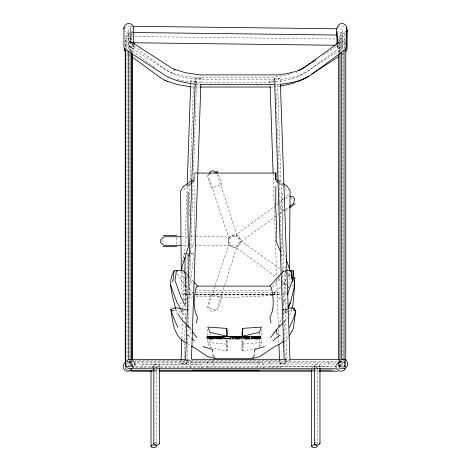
<?xml version="1.0" encoding="UTF-8"?>
<svg xmlns="http://www.w3.org/2000/svg" width="471" height="471" viewBox="0 0 471 471"><rect width="100%" height="100%" fill="white"/><g stroke="black" fill="none" stroke-linecap="round" stroke-linejoin="round"><path stroke-width="0.35" stroke-dasharray="2.35 1.77" d="M185.88 274.175L185.868 303.607L185.868 285.497M185.868 280.787L185.868 276.465L185.868 290.837M197.114 172.798L194.906 172.798L194.906 179.528L192.774 180.687M207.799 339.514L207.799 342.441L210.066 347.398L226.268 351.025L226.268 339.609M256.548 348.069L243.054 351.025L243.054 339.609M181.323 271.108L182 294.499L184.962 293.686L184.991 274.605M130.791 32.481L130.867 26.241L130.791 42.726L130.791 32.481L132.993 32.511M337.071 45.251L337.042 46.476L337.042 45.057M288.688 294.499L288.729 293.039M288.876 287.922L289.365 271.108M190.726 82.396L190.779 80.924L196.572 81.218L186.799 363.541L181.005 363.247L181.111 360.303M181.871 338.249L182.507 319.868M182.536 319.132L182.889 308.841M182.913 308.105L183.095 302.959M183.195 300.015L184.137 272.815M184.238 269.871L184.291 268.405M184.75 255.17L187.117 186.793M190.625 85.339L190.702 83.131M183.984 361.793L184.614 343.418M184.714 340.48L185.268 324.313M185.291 323.577L185.715 311.084M185.821 308.14L186.922 275.806M187.022 272.862L187.729 252.285M188.983 215.541L190.013 185.409M190.19 180.263L193.375 86.923M195.194 82.872L195.347 78.457L201.04 78.728L200.887 83.744M196.26 81.171L195.96 87.023L199.639 87.023M186.504 363.553L186.587 361.958M243.054 351.025L241.988 350.1L242.524 339.856M190.514 333.745L190.967 329.724L187.688 326.097M190.237 253.321L194.07 253.792L191.014 278.12L188.959 290.419M182.889 261.652L183.301 254.952L184.744 253.321L186.804 253.321M188.106 261.652L188.453 255.529M287.263 311.178L286.662 313.303L287.357 311.325M282.953 310.189L285.42 312.379L287.186 308.099M291.649 309.288L290.401 313.462L289.112 315.117M279.203 325.702L281.97 317.024M190.037 252.103L194.588 240.958L194.217 224.237L194.959 207.11L194.876 186.175M209.265 173.929L208.518 175.73L217.078 202.648L228.6 236.984L229.089 237.372L228.088 241.134L229.124 244.949L232.397 247.069L236.342 247.257L239.368 244.802L240.769 241.105L241.393 241.134L281.393 269.865M191.638 180.77L194.782 179.757L194.906 172.798M259.262 347.398L261.529 342.441L261.529 330M286.238 279.309L284.178 283.683L281.517 286.174M283.042 303.883L286.533 296.918M124.521 29.008L125.139 27.924L127.117 26.388A4.969 4.893 0 0 1 130.867 26.311L131.992 26.912M283.301 314.628L287.316 307.74M183.867 190.154L186.551 185.751M281.811 341.705L282.912 340.068M273.092 294.97L275.129 292.138L280.981 286.668M280.051 276.071L277.602 279.433L287.593 286.692M282.088 273.268L284.125 270.466L285.944 271.791M293.898 284.419L293.092 285.538L289.848 285.785M287.799 276.954L289.494 274.652M288.523 336.924L286.91 339.102L284.831 340.857M270.843 289.053L269.965 290.213L197.455 290.213L196.578 289.053M272.597 286.733L276.548 281.511M132.416 360.056L132.416 368.139C135 366.656 135.518 362.788 133.37 360.709M283.96 321.722L287.392 317.319M273.969 293.986L275.258 292.444M277.896 326.927L279.662 324.996M132.775 31.068L130.797 32.617A4.969 4.893 0 0 1 127.052 32.705L124.998 31.263M133.034 33.553L131.056 35.09A4.969 4.893 0 0 1 127.305 35.16L125.257 33.706M283.636 322.47L286.203 319.88M179.769 304.154L181.818 302.182M345.743 31.239L343.695 32.693A4.969 4.893 0 0 1 339.944 32.623L337.966 31.086M338.378 27.754L340.433 26.305A4.969 4.893 0 0 1 344.177 26.4L345.272 27.047M346.002 33.724L343.948 35.172A4.969 4.893 0 0 1 340.203 35.078L338.225 33.535M282.211 272.562L284.678 270.366L286.097 270.425M174.994 310.554L182 312.379L184.467 310.189M226.268 351.025L227.334 350.1L227.334 339.397M192.392 181.635L194.906 179.528L192.48 180.705M279.644 213.693L241.393 241.14L240.769 241.164L239.368 237.466L236.289 234.994L232.397 235.206L229.089 237.372L228.606 236.978L195.288 236.66M280.227 213.263L284.896 209.83M285.479 209.401L288.976 206.828M277.602 202.836L283.212 198.762M283.772 198.356L288.817 194.688M285.455 210.843L289.73 207.735M276.194 205.244L236.507 234.411L236.289 234.994L236.513 234.411L225.65 199.863L216.984 173.746M276.777 204.826L279.132 203.136M279.721 202.713L285.02 198.915M285.609 198.491L288.552 196.383M192.445 182.613L194.782 181.017M323.247 55.06L339.308 44.704L337.713 46.517L337.318 48.89L337.318 45.216M341.993 54.512L344.46 52.929M183.867 300.21L186.551 298.655M187.146 336L191.45 333.88M288.982 311.355L293.668 309.706M210.943 173.669L206.987 174.953L211.273 188.135L221.817 184.709L217.802 172.351M187.222 298.437L194.052 296.624M290.53 73.953L291.708 73.588M289.912 74.124L279.892 76.314L271.137 77.374L193.752 77.374L182.624 75.813L170.885 72.422L171.715 72.787L166.646 70.226L131.992 44.733L133.576 46.558L133.958 48.937L133.958 44.698M283.242 309.724L287.44 308.67M285.42 312.379L287.086 311.961M274.681 83.744L274.428 78.757L279.374 78.451L280.221 78.457L280.398 83.608M269.971 83.361L269.859 81.218L275.653 80.924L275.988 90.485M275.653 80.924L269.859 81.218M279.491 360.321L279.633 363.541L285.426 363.247L281.381 246.345M184.962 293.686L187.429 293.121M281.846 310.071L287.534 309.153M287.51 309.094L282.459 309.753M280.274 86.028L275.794 86.617M196.572 81.218L190.779 80.924M181.005 363.247L186.799 363.541M127.865 361.793L126.64 361.952A4.722 4.722 0 0 1 132.422 367.733C133.252 364.86 130.856 361.74 127.865 361.793L340.969 361.793C343.494 361.775 345.702 363.989 345.69 366.515M340.969 361.793C337.978 361.74 335.582 364.86 336.412 367.733A4.722 4.722 0 0 1 339.75 361.952A4.722 4.722 0 0 1 345.526 365.29M279.156 84.421L275.729 84.556M271.661 87.023L273.751 86.829M242.524 344.154L261.529 342.441M288.199 294.528L282.506 294.917M188.842 294.881L192.127 294.716M272.685 295.535L235.347 297.272L195.465 296.471M182.253 236.695L187.323 236.66M190.943 236.642L194.564 236.654M188.665 292.838L193.451 292.821M196.183 292.809L271.667 292.803M194.582 87.023L191.844 86.888M194.782 173.081L196.972 173.081M182.889 257.26L184.196 257.26M184.844 257.26L188.106 257.26M188.106 277.013L182.889 277.013L182.889 271.891M273.916 292.138L275.129 292.138M187.87 294.499L192.28 294.499M195.218 294.499L271.649 294.499M272.385 294.499L280.469 294.499M195.795 294.716L272.697 294.716M273.427 294.716L280.528 294.817M188.912 294.917L192.568 294.917M195.494 294.917L271.537 294.917M272.267 294.917L281.04 294.917M186.869 359.326L190.802 359.326M284.837 359.326L289.165 359.326M284.349 359.885L288.723 359.885M129.113 362.352L260.704 362.352M130.031 364.048L343.135 364.048M126.934 366.409L131.833 366.409L131.833 360.521M345.661 366.409L338.584 366.409L338.584 360.527M127.865 366.515L340.969 366.515M316.424 368.21L318.614 368.21M154.559 368.764L156.189 368.781M317.095 368.764L318.537 368.764M125.339 368.87L126.605 368.87M314.84 370.141L318.508 370.141M331.714 370.141L335.381 370.141L335.381 369.658M154.576 370.677L158.215 370.677M154.629 371.23L158.232 371.23M312.791 371.23L319.356 371.23M273.139 292.803L280.657 292.832M182.253 245.579L187.323 245.609M190.943 245.632L228.606 245.297L229.124 244.949L228.6 245.291L217.078 279.621L208.518 306.539L210.254 310.748L212.874 311.596L216.754 309.217L225.65 282.406L236.513 247.858L236.342 247.257L236.507 247.864L277.366 277.872M130.867 36.485L336.312 39.028M187.199 253.457L194.07 253.792M186.969 294.852L182 294.499M176.613 274.552L177.926 274.652L180.893 278.685L183.248 283.683L186.969 287.169M284.678 270.366L286.08 270.478M207.799 342.441L226.804 344.154L227.334 350.1M196.548 84.291L199.339 84.556M280.221 78.457L274.428 78.757M285.426 363.247L279.633 363.541M282.635 292.98L286.91 294.01M201.141 78.757L195.347 78.457M295.994 72.387L296.942 72.664M278.184 297.796L282.482 299.585M184.638 293.774L186.404 294.499M278.432 334.987L273.539 332.373M279.044 335.264L281.505 336.371M278.797 180.864L282.959 183.319M187.287 343.706L190.202 345.531M283.042 185.062L279.297 182.483M278.826 183.013L282.918 185.81M277.955 278.29L280.31 279.98M282.665 281.67L287.964 285.467M286.927 272.503L290.848 275.352M288.117 287.075L288.817 287.581M154.494 67.306L129.083 48.619L129.083 30.739M126.764 52.929L128.518 54.218M129.101 54.648L130.273 55.507M281.976 270.295L287.228 274.157M287.81 274.587L290.725 276.736M339.797 367.386A4.722 4.722 0 0 1 339.797 360.709C337.648 362.782 338.16 366.685 340.774 368.134M187.617 326.126L191.609 329.735M187.923 335.381L191.255 338.131M189.101 289.159L192.292 292.138L192.992 293.374M283.554 300.21L287.145 303.66M190.855 328.375L187.758 324.996L188.429 326.391L187.805 324.313M189.542 276.995L193.31 281.281M188.035 326.173L189.383 327.904M177.879 314.563L177.019 313.462L175.777 309.288M190.879 281.511L193.069 284.413M290.854 197.49L293.298 200.858M279.639 205.639L283.713 211.249M284.137 185.751L286.821 190.154M181.2 309.618L185.927 318.072M281.452 254.069L282.259 256.036M285.45 257.019L282.276 246.463L282.753 225.209L282.576 192.109M181.258 309.894L182 312.379M274.74 78.704L274.999 83.826M284.413 359.491L284.496 361.092M270.007 84.074L270.113 86.211M277.625 84.456L287.016 359.326M276.112 94.159L276.595 108.13M276.724 111.804L277.183 125.039M277.307 128.713L277.766 141.948M277.896 145.621L278.379 159.592M278.479 162.536L278.962 176.501M279.062 179.445L279.574 194.146M279.597 194.882L280.157 211.055M280.186 211.791L280.769 228.7M280.793 229.436L281.352 245.615M273.115 173.646L275.347 239.056M275.376 239.792L276.63 276.542M276.73 279.48L278.337 326.515M278.438 329.453L278.638 335.334M278.667 336.07L278.914 343.418M133.652 45.204L133.682 46.423L133.682 44.951M285.679 266.527L285.72 293.686M345.755 45.711L345.755 33.941L340.309 33.941L340.309 50.862M345.755 361.993L345.755 366.409M345.431 48.507L345.431 41.16L339.985 41.16L339.985 52.181M345.431 360.792L345.431 367.404M344.613 48.177L344.613 36.408L339.167 36.408L339.167 41.56M344.613 360.78L344.613 367.404M344.03 49.714L344.03 38.693L338.584 38.693L338.584 41.631M344.03 360.527L344.03 366.409M342.705 41.16L342.705 50.373M342.705 52.829L342.705 368.87M342.193 30.739L342.193 48.619L302.411 74.259A49.255 17.227 0 0 1 271.396 82.201L193.481 82.201A46.388 16.226 0 0 1 176.337 79.311M341.917 28.272L341.917 46.152L307.057 71.792A46.388 16.226 0 0 1 277.519 79.734L199.604 79.734A49.255 17.227 0 0 1 168.589 71.792L128.807 46.152L128.807 28.272M341.304 38.693L341.304 51.327M341.304 360.527L341.304 366.409M340.309 360.521L340.309 366.409M339.985 360.056L339.985 368.139M339.944 38.693L339.944 52.652M339.944 360.521L339.944 366.409M339.167 42.296L339.167 52.593M339.167 360.044L339.167 368.139M338.584 42.366L338.584 52.652M335.381 367.451L335.381 362.882L190.125 362.882L190.125 367.451M328.634 361.775L328.634 366.314L269.695 366.314L269.695 361.775M319.974 365.732L319.974 367.197M317.183 368.192L317.183 443.965M314.369 365.732L314.369 367.933M259.262 333.127L259.262 335.27M259.262 339.55L259.262 346.68M241.988 339.397L241.988 350.1M226.804 339.856L226.804 344.154M210.066 333.127L210.066 335.27M210.066 339.55L210.066 347.398M207.799 329.27L207.799 335.858M201.305 368.116L201.305 364.242L142.366 364.242L142.366 368.116M185.868 274.199L185.868 286.274M182.889 267.504L182.889 271.161M176.796 237.672L176.796 244.602M162.931 239.751L162.931 242.524M159.422 365.732L159.422 367.933M156.631 368.192L156.631 443.965M153.817 365.732L153.817 367.933M132.416 52.911L132.416 41.16L126.97 41.16L126.97 49.237M131.833 52.334L131.833 33.941L126.387 33.941L126.387 48.654M131.015 52.652L131.015 38.693L125.569 38.693L125.569 48.242M131.056 360.044L131.056 368.87M130.691 51.857L130.691 36.408L125.245 36.408L125.245 47.441M130.691 360.044L130.691 368.139M129.696 41.16L129.696 51.586M129.696 54.295L129.696 368.87M128.295 38.693L128.295 50.362M128.295 361.263L128.295 366.409M126.97 49.973L126.97 359.32M126.97 360.056L126.97 365.932M125.245 367.404L125.245 368.87M155.807 369.099A2.802 1.278 0 0 1 154.553 369.429M151.12 367.863A2.802 1.278 0 0 1 154.553 366.962L155.23 367.092A2.802 1.278 0 0 1 156.537 367.863M316.806 368.834A2.802 1.278 0 0 0 315.782 367.092L315.105 366.962A2.802 1.278 0 0 0 311.678 367.863M154.635 442.805A2.802 1.278 0 0 1 158.597 442.805M315.193 442.805A2.802 1.278 0 0 1 319.155 442.805M132.392 359.962A4.722 4.722 0 0 1 133.37 367.386M126.369 364.424A4.157 3.156 -90 0 1 130.685 362.917A4.157 3.156 -90 0 1 131.827 368.599M128.271 370.524A4.157 3.156 -90 0 1 126.363 368.593M257.643 367.592A4.157 3.156 -90 0 1 261.105 362.393A4.157 3.156 -90 0 1 263.419 368.599M211.873 360.439A4.157 3.156 -90 0 1 213.469 364.03A4.157 3.156 -90 0 1 211.897 367.645M208.747 367.657A4.157 3.156 -90 0 1 207.152 364.059A4.157 3.156 -90 0 1 208.724 360.45M343.465 360.439A4.157 3.156 -90 0 1 345.031 364.572A4.157 3.156 -90 0 1 342.729 368.057M340.339 367.657A4.157 3.156 -90 0 1 338.743 364.059A4.157 3.156 -90 0 1 340.315 360.45M228.776 238.02L227.911 241.134L228.776 244.255L231.202 246.68L234.322 247.546L237.443 246.68L239.869 244.255L240.734 241.134L239.869 238.02L237.443 235.588L234.322 234.723L231.202 235.588L228.776 238.02M211.273 294.134L206.987 307.316L217.537 310.742L221.817 297.56L211.273 294.134M284.296 361.051L289.995 360.78L284.296 361.051M155.895 364.495L155.218 364.625A2.802 1.278 0 0 0 154.029 366.22A2.802 1.278 0 0 0 157.343 366.962L158.02 366.832A2.802 1.278 0 0 0 159.204 365.243A2.802 1.278 0 0 0 155.895 364.495M316.447 364.495L315.77 364.625A2.802 1.278 0 0 0 314.581 366.22A2.802 1.278 0 0 0 317.896 366.962L318.573 366.832A2.802 1.278 0 0 0 319.762 365.243A2.802 1.278 0 0 0 316.447 364.495M185.674 360.768L191.367 361.074L185.674 360.768M280.875 360.415L135.619 360.415L135.619 367.674L280.875 367.674L280.875 360.415M234.322 236.136A5.11 5.11 0 0 0 229.324 241.134A5.11 5.11 0 0 0 234.322 246.139A5.11 5.11 0 0 0 239.321 241.134A5.11 5.11 0 0 0 234.322 236.136"/><path stroke-width="0.71" d="M184.997 273.133L185.021 257.725L188.412 246.463L187.929 225.209L188.106 192.109M212.709 352.167L212.727 349.517L203.101 346.556M275.812 186.175L275.729 207.11L276.471 224.237L276.1 240.958L280.38 251.449M289.382 270.378L290.083 190.808L287.122 186.169L283.554 183.725M336.965 44.545C338.932 38.54 333.28 27.742 340.133 23.844A4.969 4.893 0 0 1 343.883 23.921L345.861 25.458L346.479 26.541A4.757 4.681 0 0 1 346.403 30.179M336.983 43.891L337.042 31.722M181.135 359.567L181.824 339.721M187.193 184.591L190.602 86.069M185.627 359.308L195.141 84.338M200.846 84.456L191.456 359.326L284.113 359.326L274.717 84.456M289.865 270.684L293.197 270.719L292.491 281.964L290.972 270.866L286.78 270.537M242.524 328.399L241.988 335.117L243.054 336.041L259.262 332.414L261.529 327.074L242.524 328.399L242.524 336.276M293.197 270.719L294.711 285.02L292.891 305.114L291.855 308.593M172.745 281.964L174.229 270.719L177.561 270.684M175.565 308.593C173.11 296.471 166.769 282.147 174.229 270.719M196.407 322.935L197.549 317.319C192.592 308.14 194.04 297.278 196.071 287.469L197.549 286.103L269.871 286.103L271.355 287.469C273.386 297.278 274.829 308.14 269.871 317.319L271.013 322.935M288.281 308.693L290.601 302.105L294.711 285.02M195.848 84.227C185.556 83.043 175.088 80.971 165.957 75.866L124.998 49.267L123.967 47.1L123.938 27.771L124.844 25.481L126.823 23.933A4.969 4.893 0 0 1 130.567 23.838L131.692 24.433L133.287 26.347A4.757 4.681 0 0 1 133.682 28.772L133.682 44.221M181.306 270.378L181.258 268.912L185.021 257.725M287.481 294.257L292.456 280.28M188.429 256.036L189.501 253.41M209.513 173.328L210.254 171.526L212.874 170.673L216.754 173.057M289.494 327.498L293.563 318.378L295.747 311.219L293.933 308.111L290.236 307.963L288.134 308.493M289.329 335.835L293.174 328.958L295.747 311.219L293.197 310.024M287.869 306.898L290.601 302.105M183.566 186.169L180.605 190.808L181.258 268.912M346.002 51.728L347.033 49.561L347.062 30.238M252.603 357.931L254.681 354.828M270.613 337.595L276.453 329.724L283.124 322.988M269.871 286.103L281.222 273.439M338.09 43.079L339.008 42.266L302.847 68.648L295.823 71.48L285.667 73.841L277.248 74.907L199.863 74.907L185.562 72.793L173.87 69.119M272.833 340.874L279.497 335.381M126.693 360.709L127.67 359.962M289.559 206.398L293.645 203.39L294.711 198.962L293.092 196.737L289.848 196.484M289.73 207.735L295.335 203.66M183.855 186.198L191.638 180.77M187.181 186.204L191.856 183.013M283.736 341.575L272.638 347.945L259.827 356.576L251.49 358.743L215.93 358.743L207.599 356.576L194.782 347.945L191.344 346.132M315.835 59.835L298.667 70.791M308.74 75.949L303.147 79.364L297.99 81.63M311.82 73.965L338.914 56.496M186.145 342.882C173.746 336.618 172.58 321.852 170.896 309.471L173.487 308.111L177.19 307.963L187.552 310.071M279.833 84.356C290.16 83.237 300.728 81.206 309.759 75.825L345.743 49.225L346.762 47.047L346.786 27.748M303.1 79.128L303.93 78.769M305.179 78.221L306.062 77.839M177.926 327.498L173.858 318.378L171.267 311.219L174.229 310.024M214.9 172.386L217.537 171.526L217.802 172.351M295.605 82.484L287.546 84.698L280.274 86.028M264.319 346.556L254.693 349.517L254.711 352.167M174.058 70.197L175.006 69.92M128.807 359.485L185.48 359.326M341.917 359.485L344.36 359.485L345.496 359.962A4.722 4.722 0 0 1 341.917 368.605M180.805 236.701L164.149 236.801L160.682 239.757L160.682 242.512L164.149 245.468L180.805 245.568M200.075 84.556L275.04 84.556M200.369 87.023L270.925 87.023M197.702 173.081L275.906 173.081L275.906 179.757L278.42 180.817M162.931 235.588L176.796 235.588M162.931 246.68L176.796 246.68M289.871 359.326L339.668 359.326M342.264 359.326L343.135 359.326M126.481 366.409L125.569 366.409L125.569 364.937M132.239 368.764L154.559 368.764M156.749 368.764L316.371 368.764M319.256 368.764L336.612 368.764M338.749 368.764L341.175 368.764M344.519 368.87L345.431 368.87M192.327 370.141L314.104 370.141M319.238 370.141L331.714 370.141M129.083 370.677L154.576 370.677M158.945 370.677L259.209 370.677M131.332 371.23L152.463 371.23M158.951 371.23L312.061 371.23M319.356 371.23L337.366 371.23M133.069 26.27L337.042 28.796M133.723 32.517L336.965 35.037M133.723 42.761L335.493 45.263M226.804 328.399L207.799 327.074L210.066 332.414L226.268 336.041L227.334 335.117L226.804 328.399L226.804 336.276M191.167 86.823L177.844 84.674L167.07 81.236M130.031 359.326L131.25 359.485M296.135 81.395L297.083 81.671M132.027 56.797L161.241 78.292L165.821 80.688M164.938 80.306L167.9 81.595M174.729 69.49L171.226 67.724L131.692 42.237L132.622 43.038M275.906 181.017L278.243 182.613M293.586 277.337L295.335 278.614M191.809 338.584L194.588 340.874M187.222 325.579L182.077 319.88L178.297 314.351M188.6 275.924L182.742 270.366L176.448 270.866L174.965 280.28L180.893 296.918L185.333 305.779M193.781 281.817L197.549 286.103M192.221 331.413L196.807 337.595M212.745 354.828L214.823 357.931M125.257 51.692L124.597 50.674L124.214 48.295M180.917 309.294L176.819 302.105L170.526 285.02M275.906 173.081L275.776 172.798L275.906 179.757M286.109 259.038L289.424 268.912M293.933 308.111L294.34 309.471M293.645 278.879L294.711 283.306M170.896 309.471L171.267 311.219M290.972 270.866L292.108 279.185M276.453 329.724L276.907 333.745M280.428 84.338L289.942 359.308M270.154 86.923L273.092 172.91M278.938 344.154L279.468 359.591M123.938 27.771L123.967 29.014M345.755 48.654L345.755 360.521M344.03 50.45L344.03 359.791M341.304 51.916L341.304 359.797M339.944 52.652L339.944 359.791M338.584 54.124L338.584 359.791M319.974 367.933L319.974 443.706M314.369 368.669L314.369 443.706M311.578 369.664L311.578 446.172M159.422 368.669L159.422 443.706M153.817 368.669L153.817 443.706M151.026 371.136L151.026 446.172M133.958 42.573L133.958 43.991M132.416 53.647L132.416 359.32M131.833 53.806L131.833 359.785M131.015 52.652L131.015 359.791M128.295 51.18L128.295 359.797M125.569 49.714L125.569 362.735M125.245 48.913L125.245 362.988M159.045 443.07A2.802 1.278 0 0 1 156.619 444.983A2.802 1.278 0 0 1 154.194 443.07M319.597 443.07A2.802 1.278 0 0 1 317.536 444.971A2.802 1.278 0 0 1 314.463 443.376M131.25 368.605A4.722 4.722 0 0 1 125.945 361.687M345.055 368.87A4.722 4.722 0 0 1 336.883 368.87M131.827 368.599A4.157 3.156 -90 0 1 130.661 370.124M131.951 368.87A4.722 4.722 0 0 1 124.527 369.847A4.722 4.722 0 0 1 125.504 362.423M346.762 29.037A4.757 4.681 0 0 1 346.668 32.67M260.687 336.388L260.687 336.83L251.785 336.83L251.785 336.388L260.687 336.388M230.343 337.048L230.301 338.237C225.444 338.325 220.446 339.691 215.647 338.331C212.868 339.244 209.524 339.467 206.81 338.219L206.952 337.666L209.813 337.083L213.463 337.148L214.988 337.472L215.647 338.331L219.003 338.537L221.376 338.484L222.129 337.837L215.706 337.695L216.401 337.348A6.641 2.143 0 0 1 222.359 337.154L223.807 337.489L224.326 337.995L224.002 338.402L224.72 338.684L232.374 339.002L232.374 337.048L230.343 337.048M260.663 337.825L259.562 338.714L256.583 339.043L252.079 338.384L258.391 338.272L251.867 338.237L251.867 337.795L252.898 337.348L254.634 337.089L257.937 337.089L260.269 337.654L253.928 337.825L260.663 337.825M249.265 336.253L249.106 337.742L249.536 339.008L251.167 338.99L251.167 336.282L249.265 336.253M249.212 337.189L249.106 337.742L245.909 337.53L244.661 337.96L246.775 338.584L249.159 338.284L249.483 338.779A5.181 1.672 0 0 1 243.954 338.814L242.441 338.025L244.119 337.201L249.212 337.189M208.959 337.842L209.301 338.343L210.419 338.567L213.575 338.037L211.709 337.507L208.959 337.842M239.892 337.878L239.08 338.449L236.424 338.514L235.341 338.302L235.123 337.024L233.169 337.024L233.169 339.026L240.11 338.908L242.006 338.172L241.187 337.33L239.403 337.053L235.011 337.301L235.07 337.86L237.614 337.501L239.892 337.878M248.67 336.424L206.987 336.435L206.999 336.842L248.67 336.842L248.67 336.424M151.845 447.079A2.802 1.278 0 0 0 156.537 446.502A2.802 1.278 0 0 0 153.104 444.942A2.802 1.278 0 0 0 151.845 447.079M312.403 447.079A2.802 1.278 0 0 0 317.089 446.502A2.802 1.278 0 0 0 313.657 444.942A2.802 1.278 0 0 0 312.403 447.079"/></g></svg>
